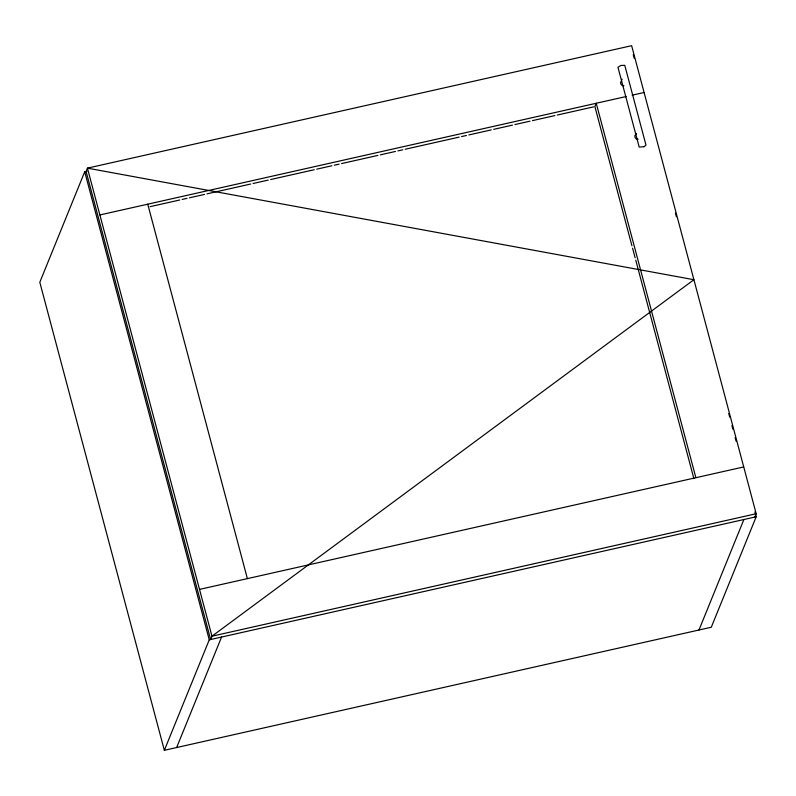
<?xml version="1.0" encoding="UTF-8"?>
<svg xmlns="http://www.w3.org/2000/svg" width="796" height="796" viewBox="0 0 796 796"><rect width="100%" height="100%" fill="white"/><g stroke="black" fill="none" stroke-linecap="round" stroke-linejoin="round"><path stroke-width="1.19" d="M86.953 171.259L84.714 171.767L39.8 282.262L164.344 750.31L711.286 627.238L756.2 516.753L754.926 511.947M164.344 750.31L209.258 639.825L84.714 171.767M176.642 747.543L221.567 637.049M698.978 630.014L743.892 519.519M754.837 517.062L756.18 513.738L631.636 45.69L87.431 168.145L86.087 171.458L210.622 639.516L211.975 636.203L693.913 279.714L87.431 168.145L211.975 636.203L756.18 513.738M621.059 81.381C619.606 83.311 621.636 86.177 623.935 85.709M635.785 134.345C633.566 136.046 635.526 139.768 638.163 139.201M643.964 146.703L646.004 145.161L624.77 65.332L620.82 65.461L617.965 67.302L639.198 147.091L643.944 146.713M99.888 214.95L626.144 96.535M632.133 95.182L644.093 92.495M150.036 206.671L179.747 199.995M182.165 199.448L187.02 198.353M189.438 197.806L204.582 194.403M207 193.856L250.641 184.035M253.068 183.488L268.222 180.085M270.65 179.538L314.281 169.717M316.709 169.17L331.852 165.767M334.28 165.22L339.126 164.125M341.554 163.578L377.911 155.399M380.339 154.852L395.493 151.439M397.91 150.902L402.766 149.807M405.184 149.26L459.133 137.121M461.551 136.574L466.406 135.489M468.824 134.942L491.241 129.897M493.669 129.35L512.465 125.121M514.883 124.574L530.027 121.171M532.454 120.624L554.892 115.579M557.309 115.032L593.677 106.853M199.517 589.398L743.723 466.934M209.258 639.825L756.2 516.753M636.263 133.37L636.482 134.076M633.258 54.695L634.213 58.297M675.406 213.109L676.371 216.711M728.738 413.542L729.693 417.134M731.932 425.542L732.887 429.144M735.126 437.541L736.081 441.143M695.873 477.709L596.234 103.261L594.891 106.574L631.934 245.795M632.571 248.193L635.128 257.795M635.765 260.192L693.883 478.625M147.748 204.184L247.377 578.622M622.034 79.879L621.984 79.202"/></g></svg>
